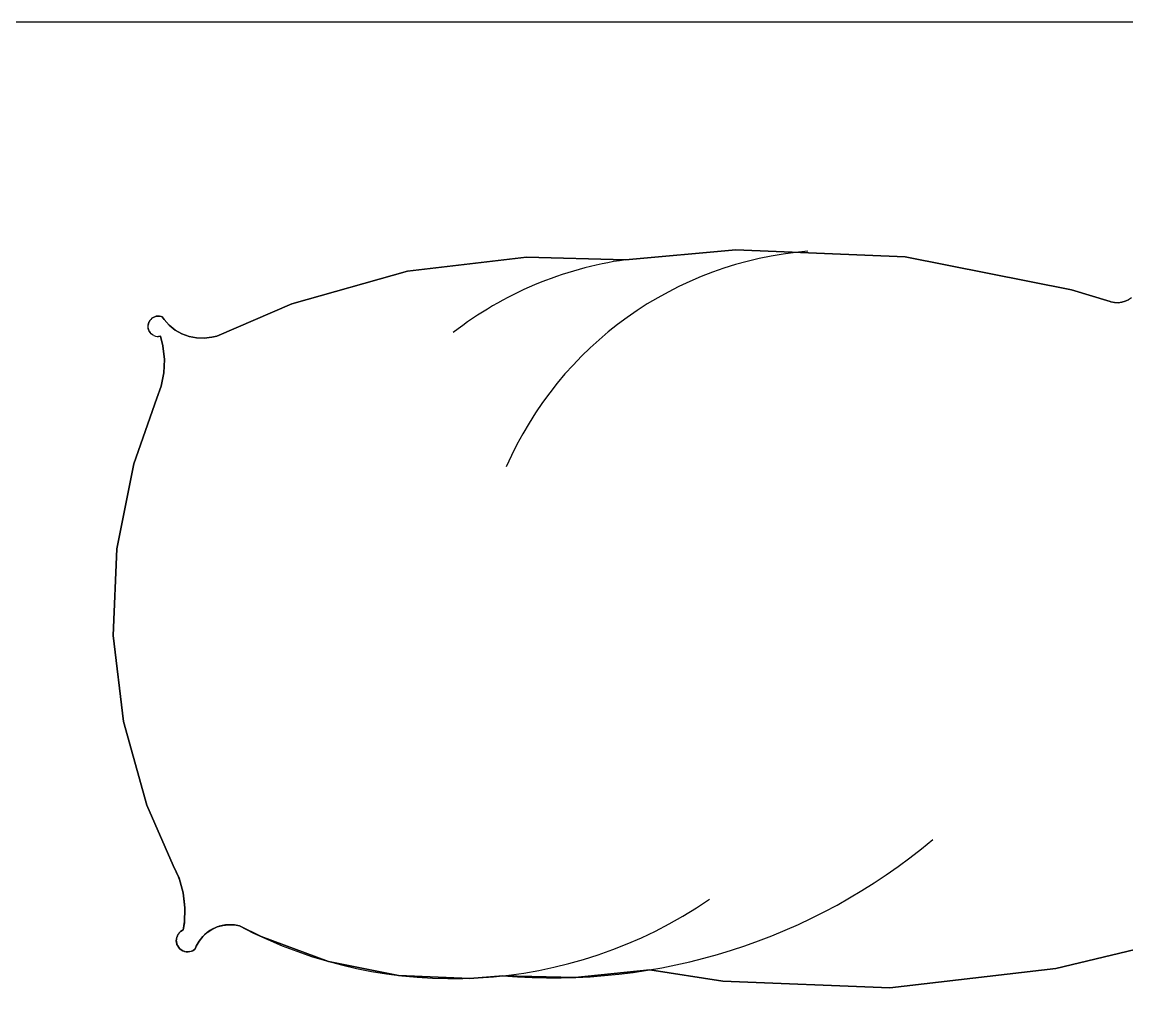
# Model space of a CAD drawing. Header units: inches. Extents: x 6.7 to 49.2, y 11 to 35.8.
# Drawn here: x 8.3373 to 8.8327, y 14.1945 to 14.6276 of the extents above; entities that cross this region are included whole.
import ezdxf

# ---------------------------------------------------------------- set-up
doc = ezdxf.new("R2010")
doc.units = ezdxf.units.IN
doc.header["$MEASUREMENT"] = 0
doc.layers.add('02', color=2, linetype='Continuous')
doc.layers.add('4', color=4, linetype='Continuous')

msp = doc.modelspace()

# ---------------------------------------------------------------- linework, layer by layer
at = {"layer": '02'}
for centre, radius, start, end in [((8.702834526269527, 14.36353204837794, 0.002549999999999999), 0.1618779228021021, 94.66329768188008, 156.492106582718), ((8.630480882671492, 14.35955053098293, 0.002549999999999999), 0.1630248777146747, 98.00493097431291, 127.7728661595379), ((8.575047158595936, 14.46451051465262, 0.002549999999999999), 0.2655417099998871, 265.2118579859315, 309.9734088184744), ((8.3672542888269, 14.22876792357853, 0.002549999999999999), 0.04308381367003429, 348.9178036854437, 28.70915545310506), ((8.53024994182104, 14.40307411677056, 0.002549999999999999), 0.2044352153563068, 242.1445406879936, 304.3401742134984), ((8.411495371215807, 14.21579222537254, 0.002549999999999999), 0.005087266914551473, 112.6691118436681, 311.5442356823592), ((8.430535248906182, 14.20614109088344, 0.002549999999999999), 0.01672039484618296, 75.47384706776768, 159.5439131821951)]:
    msp.add_arc(centre, radius, start, end, dxfattribs=at)
for points, invisible_edges in [([(8.41893059267366, 14.48584190830731), (8.422330433229746, 14.48624156065195), (8.733274550602601, 14.52239163915944)], 14), ([(8.422330433229746, 14.48624156065195), (8.657259227667765, 14.52543892317478), (8.733274550602601, 14.52239163915944)], 13), ([(8.422330433229746, 14.48624156065195), (8.607778311434032, 14.5209869086), (8.657259227667765, 14.52543892317478)], 13), ([(8.424548733939247, 14.48680332002256), (8.563493386336432, 14.52214603771133), (8.607778311434032, 14.5209869086)], 13), ([(8.424548733939247, 14.48680332002256), (8.510054622503759, 14.51586429389569), (8.563493386336432, 14.52214603771133)], 13), ([(8.563493386336432, 14.52214603771133), (8.510054622503759, 14.51586429389569), (8.563493386336432, 14.52214603771133, 0.002549999999999999)], 2), ([(8.510054622503759, 14.51586429389569), (8.510054622503759, 14.51586429389569, 0.002549999999999999), (8.563493386336432, 14.52214603771133, 0.002549999999999999)], 12), ([(8.827101319988088, 14.50182966182617, 0.002549999999999999), (8.563493386336432, 14.52214603771133, 0.002549999999999999), (8.510054622503759, 14.51586429389569, 0.002549999999999999)], 13), ([(8.607778311434032, 14.5209869086, 0.002549999999999999), (8.563493386336432, 14.52214603771133), (8.563493386336432, 14.52214603771133, 0.002549999999999999)], 1), ([(8.607778311434032, 14.5209869086, 0.002549999999999999), (8.607778311434032, 14.5209869086), (8.563493386336432, 14.52214603771133)], 12), ([(8.827101319988088, 14.50182966182617, 0.002549999999999999), (8.607778311434032, 14.5209869086, 0.002549999999999999), (8.563493386336432, 14.52214603771133, 0.002549999999999999)], 13), ([(8.607778311434032, 14.5209869086), (8.607778311434032, 14.5209869086, 0.002549999999999999), (8.657259227667765, 14.52543892317478, 0.002549999999999999)], 12), ([(8.657259227667765, 14.52543892317478, 0.002549999999999999), (8.657259227667765, 14.52543892317478), (8.607778311434032, 14.5209869086)], 12), ([(8.827101319988088, 14.50182966182617, 0.002549999999999999), (8.657259227667765, 14.52543892317478, 0.002549999999999999), (8.607778311434032, 14.5209869086, 0.002549999999999999)], 13), ([(8.733274550602601, 14.52239163915944), (8.657259227667765, 14.52543892317478), (8.657259227667765, 14.52543892317478, 0.002549999999999999)], 12), ([(8.657259227667765, 14.52543892317478, 0.002549999999999999), (8.733274550602601, 14.52239163915944, 0.002549999999999999), (8.733274550602601, 14.52239163915944)], 12), ([(8.827101319988088, 14.50182966182617, 0.002549999999999999), (8.825493185275064, 14.50215087131507, 0.002549999999999999), (8.657259227667765, 14.52543892317478, 0.002549999999999999)], 14), ([(8.825493185275064, 14.50215087131507, 0.002549999999999999), (8.733274550602601, 14.52239163915944, 0.002549999999999999), (8.657259227667765, 14.52543892317478, 0.002549999999999999)], 13), ([(8.807877298637123, 14.50749045587579), (8.733274550602601, 14.52239163915944), (8.807877298637123, 14.50749045587579, 0.002549999999999999)], 2), ([(8.733274550602601, 14.52239163915944), (8.733274550602601, 14.52239163915944, 0.002549999999999999), (8.807877298637123, 14.50749045587579, 0.002549999999999999)], 12), ([(8.733274550602601, 14.52239163915944), (8.807877298637123, 14.50749045587579), (8.825237227097915, 14.50222682342134)], 12), ([(8.825493185275064, 14.50215087131507, 0.002549999999999999), (8.825237227097915, 14.50222682342134, 0.002549999999999999), (8.733274550602601, 14.52239163915944, 0.002549999999999999)], 14), ([(8.825237227097915, 14.50222682342134, 0.002549999999999999), (8.807877298637123, 14.50749045587579, 0.002549999999999999), (8.733274550602601, 14.52239163915944, 0.002549999999999999)], 12), ([(8.422330433229746, 14.48624156065195), (8.424548733939247, 14.48680332002256), (8.607778311434032, 14.5209869086)], 14), ([(8.424548733939247, 14.48680332002256), (8.458256459987552, 14.50130022435475), (8.510054622503759, 14.51586429389569)], 12), ([(8.510054622503759, 14.51586429389569), (8.458256459987552, 14.50130022435475), (8.458256459987552, 14.50130022435475, 0.002549999999999999)], 12), ([(8.458256459987552, 14.50130022435475, 0.002549999999999999), (8.510054622503759, 14.51586429389569, 0.002549999999999999), (8.510054622503759, 14.51586429389569)], 12), ([(8.827101319988088, 14.50182966182617, 0.002549999999999999), (8.510054622503759, 14.51586429389569, 0.002549999999999999), (8.458256459987552, 14.50130022435475, 0.002549999999999999)], 13), ([(8.825237227097915, 14.50222682342134, 0.002549999999999999), (8.807877298637123, 14.50749045587579), (8.807877298637123, 14.50749045587579, 0.002549999999999999)], 1), ([(8.825237227097915, 14.50222682342134, 0.002549999999999999), (8.825237227097915, 14.50222682342134), (8.807877298637123, 14.50749045587579)], 12), ([(8.831947275164367, 14.50239930539535), (8.833437085577117, 14.50308467935681), (8.851091067964973, 14.50738224186786)], 14), ([(8.82873990429269, 14.50176397465545, 0.002549999999999999), (8.400402619928883, 14.48238824384022, 0.002549999999999999), (8.401113331976177, 14.47634221967452, 0.002549999999999999)], 13), ([(8.831947275164367, 14.50239930539535, 0.002549999999999999), (8.409516939620318, 14.23713950340313, 0.002549999999999999), (8.410306219902651, 14.23042510019583, 0.002549999999999999)], 13), ([(8.831947275164367, 14.50239930539535, 0.002549999999999999), (8.830368590500967, 14.50195542724829, 0.002549999999999999), (8.409516939620318, 14.23713950340313, 0.002549999999999999)], 14), ([(8.833437085577117, 14.50308467935681, 0.002549999999999999), (8.831947275164367, 14.50239930539535, 0.002549999999999999), (8.410306219902651, 14.23042510019583, 0.002549999999999999)], 14), ([(8.41893059267366, 14.48584190830731), (8.825493185275064, 14.50215087131507), (8.827101319988088, 14.50182966182617)], 13), ([(8.41893059267366, 14.48584190830731), (8.827101319988088, 14.50182966182617), (8.82873990429269, 14.50176397465545)], 13), ([(8.82873990429269, 14.50176397465545, 0.002549999999999999), (8.422330433229746, 14.48624156065195, 0.002549999999999999), (8.41893059267366, 14.48584190830731, 0.002549999999999999)], 13), ([(8.82873990429269, 14.50176397465545, 0.002549999999999999), (8.424548733939247, 14.48680332002256, 0.002549999999999999), (8.422330433229746, 14.48624156065195, 0.002549999999999999)], 13), ([(8.834801338107155, 14.50399467295644, 0.002549999999999999), (8.833437085577117, 14.50308467935681, 0.002549999999999999), (8.422376929742114, 14.22073607052586, 0.002549999999999999)], 14), ([(8.82873990429269, 14.50176397465545, 0.002549999999999999), (8.458256459987552, 14.50130022435475, 0.002549999999999999), (8.424548733939247, 14.48680332002256, 0.002549999999999999)], 13), ([(8.424548733939247, 14.48680332002256), (8.424548733939247, 14.48680332002256, 0.002549999999999999), (8.458256459987552, 14.50130022435475, 0.002549999999999999)], 12), ([(8.458256459987552, 14.50130022435475, 0.002549999999999999), (8.458256459987552, 14.50130022435475), (8.424548733939247, 14.48680332002256)], 12), ([(8.82873990429269, 14.50176397465545, 0.002549999999999999), (8.827101319988088, 14.50182966182617, 0.002549999999999999), (8.458256459987552, 14.50130022435475, 0.002549999999999999)], 14), ([(8.825237227097915, 14.50222682342134, 0.002549999999999999), (8.825493185275064, 14.50215087131507, 0.002549999999999999), (8.825493185275064, 14.50215087131507)], 12), ([(8.825237227097915, 14.50222682342134, 0.002549999999999999), (8.825493185275064, 14.50215087131507), (8.825237227097915, 14.50222682342134)], 1), ([(8.825493185275064, 14.50215087131507), (8.825493185275064, 14.50215087131507, 0.002549999999999999), (8.827101319988088, 14.50182966182617)], 2), ([(8.827101319988088, 14.50182966182617), (8.825493185275064, 14.50215087131507, 0.002549999999999999), (8.827101319988088, 14.50182966182617, 0.002549999999999999)], 1), ([(8.827101319988088, 14.50182966182617), (8.82873990429269, 14.50176397465545, 0.002549999999999999), (8.82873990429269, 14.50176397465545)], 1), ([(8.82873990429269, 14.50176397465545, 0.002549999999999999), (8.827101319988088, 14.50182966182617), (8.827101319988088, 14.50182966182617, 0.002549999999999999)], 1), ([(8.82873990429269, 14.50176397465545), (8.850431622664274, 14.50406733194975), (8.849651285406964, 14.49968094987414)], 13), ([(8.82873990429269, 14.50176397465545), (8.830368590500967, 14.50195542724829), (8.850431622664274, 14.50406733194975)], 14), ([(8.830368590500967, 14.50195542724829), (8.82873990429269, 14.50176397465545, 0.002549999999999999), (8.830368590500967, 14.50195542724829, 0.002549999999999999)], 1), ([(8.82873990429269, 14.50176397465545, 0.002549999999999999), (8.830368590500967, 14.50195542724829), (8.82873990429269, 14.50176397465545)], 1), ([(8.830368590500967, 14.50195542724829), (8.830368590500967, 14.50195542724829, 0.002549999999999999), (8.831947275164367, 14.50239930539535, 0.002549999999999999)], 12), ([(8.830368590500967, 14.50195542724829), (8.831947275164367, 14.50239930539535, 0.002549999999999999), (8.831947275164367, 14.50239930539535)], 1), ([(8.831947275164367, 14.50239930539535), (8.831947275164367, 14.50239930539535, 0.002549999999999999), (8.833437085577117, 14.50308467935681)], 2), ([(8.41893059267366, 14.48584190830731), (8.849651285406964, 14.49968094987414), (8.849407440942542, 14.49359818242808)], 13), ([(8.393734902103262, 14.49100317020636), (8.393763704418035, 14.49172165057532), (8.39390454716684, 14.49242677959116)], 12), ([(8.393734902103262, 14.49100317020636, 0.002549999999999999), (8.393763704418035, 14.49172165057532, 0.002549999999999999), (8.393763704418035, 14.49172165057532)], 12), ([(8.39390454716684, 14.49242677959116), (8.393763704418035, 14.49172165057532), (8.39390454716684, 14.49242677959116, 0.002549999999999999)], 2), ([(8.393763704418035, 14.49172165057532), (8.393763704418035, 14.49172165057532, 0.002549999999999999), (8.39390454716684, 14.49242677959116, 0.002549999999999999)], 12), ([(8.394153962337242, 14.49310119465078), (8.39390454716684, 14.49242677959116, 0.002549999999999999), (8.394153962337242, 14.49310119465078, 0.002549999999999999)], 1), ([(8.394153962337242, 14.49310119465078), (8.39390454716684, 14.49242677959116), (8.39390454716684, 14.49242677959116, 0.002549999999999999)], 12), ([(8.394951422192918, 14.49429262266928, 0.002549999999999999), (8.394505808555351, 14.49372828938501, 0.002549999999999999), (8.394153962337242, 14.49310119465078, 0.002549999999999999)], 12), ([(8.394505808555351, 14.49372828938501, 0.002549999999999999), (8.394505808555351, 14.49372828938501), (8.394153962337242, 14.49310119465078)], 12), ([(8.41215315061325, 14.48664954511766, 0.002549999999999999), (8.408942432102577, 14.48783694758164, 0.002549999999999999), (8.394153962337242, 14.49310119465078, 0.002549999999999999)], 14), ([(8.396078023320825, 14.49517930936851, 0.002549999999999999), (8.395479830873029, 14.49478029873423, 0.002549999999999999), (8.394951422192918, 14.49429262266928, 0.002549999999999999)], 12), ([(8.408942432102577, 14.48783694758164, 0.002549999999999999), (8.405956993537785, 14.4895119981709, 0.002549999999999999), (8.394951422192918, 14.49429262266928, 0.002549999999999999)], 14), ([(8.395479830873029, 14.49478029873423), (8.396078023320825, 14.49517930936851), (8.396731269971298, 14.49547982962828)], 12), ([(8.396078023320825, 14.49517930936851), (8.395479830873029, 14.49478029873423, 0.002549999999999999), (8.396078023320825, 14.49517930936851, 0.002549999999999999)], 1), ([(8.396078023320825, 14.49517930936851), (8.395479830873029, 14.49478029873423), (8.395479830873029, 14.49478029873423, 0.002549999999999999)], 12), ([(8.397423485719429, 14.49567445969003, 0.002549999999999999), (8.396731269971298, 14.49547982962828, 0.002549999999999999), (8.396078023320825, 14.49517930936851, 0.002549999999999999)], 12), ([(8.396078023320825, 14.49517930936851), (8.396078023320825, 14.49517930936851, 0.002549999999999999), (8.396731269971298, 14.49547982962828, 0.002549999999999999)], 12), ([(8.396731269971298, 14.49547982962828, 0.002549999999999999), (8.396731269971298, 14.49547982962828), (8.396078023320825, 14.49517930936851)], 12), ([(8.396731269971298, 14.49547982962828), (8.397423485719429, 14.49567445969003), (8.39813762619795, 14.49575840711329)], 12), ([(8.397423485719429, 14.49567445969003), (8.396731269971298, 14.49547982962828), (8.396731269971298, 14.49547982962828, 0.002549999999999999)], 12), ([(8.396731269971298, 14.49547982962828, 0.002549999999999999), (8.397423485719429, 14.49567445969003, 0.002549999999999999), (8.397423485719429, 14.49567445969003)], 12), ([(8.39813762619795, 14.49575840711329), (8.397423485719429, 14.49567445969003), (8.39813762619795, 14.49575840711329, 0.002549999999999999)], 2), ([(8.403270346537994, 14.49163345157719, 0.002549999999999999), (8.39813762619795, 14.49575840711329, 0.002549999999999999), (8.397423485719429, 14.49567445969003, 0.002549999999999999)], 13), ([(8.405956993537785, 14.4895119981709, 0.002549999999999999), (8.403270346537994, 14.49163345157719, 0.002549999999999999), (8.397423485719429, 14.49567445969003, 0.002549999999999999)], 14), ([(8.39885610640684, 14.49572960484217), (8.39813762619795, 14.49575840711329, 0.002549999999999999), (8.39885610640684, 14.49572960484217, 0.002549999999999999)], 1), ([(8.39885610640684, 14.49572960484217), (8.39813762619795, 14.49575840711329), (8.39813762619795, 14.49575840711329, 0.002549999999999999)], 12), ([(8.39813762619795, 14.49575840711329), (8.39885610640684, 14.49572960484217), (8.39956123564096, 14.49558876209337)], 12), ([(8.39813762619795, 14.49575840711329), (8.400948644808324, 14.49414907058669), (8.403270346537994, 14.49163345157719)], 13), ([(8.400402619928883, 14.48238824384022), (8.399287405616434, 14.48670166140507), (8.39813762619795, 14.49575840711329)], 14), ([(8.403270346537994, 14.49163345157719, 0.002549999999999999), (8.39885610640684, 14.49572960484217, 0.002549999999999999), (8.39813762619795, 14.49575840711329, 0.002549999999999999)], 13), ([(8.39885610640684, 14.49572960484217), (8.39885610640684, 14.49572960484217, 0.002549999999999999), (8.39956123564096, 14.49558876209337, 0.002549999999999999)], 12), ([(8.39956123564096, 14.49558876209337, 0.002549999999999999), (8.39956123564096, 14.49558876209337), (8.39885610640684, 14.49572960484217)], 12), ([(8.403270346537994, 14.49163345157719, 0.002549999999999999), (8.39956123564096, 14.49558876209337, 0.002549999999999999), (8.39885610640684, 14.49572960484217, 0.002549999999999999)], 13), ([(8.39956123564096, 14.49558876209337), (8.400009394350292, 14.49543658161271), (8.400948644808324, 14.49414907058669)], 12), ([(8.403270346537994, 14.49163345157719, 0.002549999999999999), (8.400948644808324, 14.49414907058669, 0.002549999999999999), (8.39956123564096, 14.49558876209337, 0.002549999999999999)], 14), ([(8.400948644808324, 14.49414907058669, 0.002549999999999999), (8.400009394350292, 14.49543658161271, 0.002549999999999999), (8.39956123564096, 14.49558876209337, 0.002549999999999999)], 12), ([(8.400009394350292, 14.49543658161271), (8.400948644808324, 14.49414907058669, 0.002549999999999999), (8.400948644808324, 14.49414907058669)], 1), ([(8.400948644808324, 14.49414907058669, 0.002549999999999999), (8.400009394350292, 14.49543658161271), (8.400009394350292, 14.49543658161271, 0.002549999999999999)], 1), ([(8.400402619928883, 14.48238824384022), (8.403270346537994, 14.49163345157719), (8.405956993537785, 14.4895119981709)], 13), ([(8.400948644808324, 14.49414907058669), (8.400948644808324, 14.49414907058669, 0.002549999999999999), (8.403270346537994, 14.49163345157719, 0.002549999999999999)], 12), ([(8.400948644808324, 14.49414907058669), (8.403270346537994, 14.49163345157719, 0.002549999999999999), (8.403270346537994, 14.49163345157719)], 1), ([(8.403270346537994, 14.49163345157719), (8.403270346537994, 14.49163345157719, 0.002549999999999999), (8.405956993537785, 14.4895119981709)], 2), ([(8.405956993537785, 14.4895119981709), (8.403270346537994, 14.49163345157719, 0.002549999999999999), (8.405956993537785, 14.4895119981709, 0.002549999999999999)], 1), ([(8.422376929742114, 14.22073607052586, 0.002549999999999999), (8.850118152989836, 14.48755215826238, 0.002549999999999999), (8.849407440942542, 14.49359818242808, 0.002549999999999999)], 13), ([(8.394013479544611, 14.48959681402336), (8.393818849424662, 14.49028902984425), (8.393734902103262, 14.49100317020636)], 12), ([(8.394013479544611, 14.48959681402336), (8.394013479544611, 14.48959681402336, 0.002549999999999999), (8.393818849424662, 14.49028902984425, 0.002549999999999999)], 12), ([(8.393818849424662, 14.49028902984425, 0.002549999999999999), (8.393818849424662, 14.49028902984425), (8.394013479544611, 14.48959681402336)], 12), ([(8.415510090493427, 14.48597902858889, 0.002549999999999999), (8.41215315061325, 14.48664954511766, 0.002549999999999999), (8.393818849424662, 14.49028902984425, 0.002549999999999999)], 14), ([(8.393818849424662, 14.49028902984425, 0.002549999999999999), (8.394013479544611, 14.48959681402336, 0.002549999999999999), (8.394313999877141, 14.48894356737289, 0.002549999999999999)], 12), ([(8.394013479544611, 14.48959681402336), (8.394313999877141, 14.48894356737289, 0.002549999999999999), (8.394013479544611, 14.48959681402336, 0.002549999999999999)], 1), ([(8.394713010365905, 14.4883453749833), (8.394313999877141, 14.48894356737289), (8.394013479544611, 14.48959681402336)], 12), ([(8.394313999877141, 14.48894356737289), (8.394713010365905, 14.4883453749833), (8.394313999877141, 14.48894356737289, 0.002549999999999999)], 2), ([(8.395200686489062, 14.4878169663614, 0.002549999999999999), (8.394713010365905, 14.4883453749833, 0.002549999999999999), (8.394713010365905, 14.4883453749833)], 12), ([(8.395765019773336, 14.48737135268017), (8.395765019773336, 14.48737135268017, 0.002549999999999999), (8.395200686489062, 14.4878169663614, 0.002549999999999999)], 12), ([(8.399287405616434, 14.48670166140507), (8.396392114420252, 14.48701950640386), (8.395765019773336, 14.48737135268017)], 13), ([(8.396392114420252, 14.48701950640386, 0.002549999999999999), (8.399204279255883, 14.48668439357859, 0.002549999999999999), (8.399287405616434, 14.48670166140507, 0.002549999999999999)], 13), ([(8.396392114420252, 14.48701950640386, 0.002549999999999999), (8.397066529567184, 14.48677009117525, 0.002549999999999999), (8.397771658568473, 14.48662924841189, 0.002549999999999999)], 12), ([(8.397066529567184, 14.48677009117525), (8.397771658568473, 14.48662924841189), (8.397771658568473, 14.48662924841189, 0.002549999999999999)], 12), ([(8.397771658568473, 14.48662924841189, 0.002549999999999999), (8.398490139010192, 14.48660044614077, 0.002549999999999999), (8.399204279255883, 14.48668439357859, 0.002549999999999999)], 12), ([(8.397771658568473, 14.48662924841189, 0.002549999999999999), (8.397771658568473, 14.48662924841189), (8.398490139010192, 14.48660044614077)], 12), ([(8.399287405616434, 14.48670166140507), (8.399204279255883, 14.48668439357859), (8.398490139010192, 14.48660044614077)], 12), ([(8.398490139010192, 14.48660044614077), (8.399204279255883, 14.48668439357859, 0.002549999999999999), (8.398490139010192, 14.48660044614077, 0.002549999999999999)], 1), ([(8.398490139010192, 14.48660044614077), (8.399204279255883, 14.48668439357859), (8.399204279255883, 14.48668439357859, 0.002549999999999999)], 12), ([(8.399204279255883, 14.48668439357859), (8.399287405616434, 14.48670166140507), (8.399204279255883, 14.48668439357859, 0.002549999999999999)], 2), ([(8.399287405616434, 14.48670166140507), (8.399287405616434, 14.48670166140507, 0.002549999999999999), (8.399204279255883, 14.48668439357859, 0.002549999999999999)], 12), ([(8.400402619928883, 14.48238824384022), (8.400402619928883, 14.48238824384022, 0.002549999999999999), (8.399287405616434, 14.48670166140507)], 2), ([(8.399287405616434, 14.48670166140507), (8.400402619928883, 14.48238824384022, 0.002549999999999999), (8.399287405616434, 14.48670166140507, 0.002549999999999999)], 1), ([(8.415510090493427, 14.48597902858889, 0.002549999999999999), (8.399287405616434, 14.48670166140507, 0.002549999999999999), (8.400402619928883, 14.48238824384022, 0.002549999999999999)], 13), ([(8.405956993537785, 14.4895119981709), (8.408942432102577, 14.48783694758164, 0.002549999999999999), (8.408942432102577, 14.48783694758164)], 1), ([(8.408942432102577, 14.48783694758164, 0.002549999999999999), (8.405956993537785, 14.4895119981709), (8.405956993537785, 14.4895119981709, 0.002549999999999999)], 1), ([(8.84609049228655, 14.2107127887182), (8.405956993537785, 14.4895119981709), (8.408942432102577, 14.48783694758164)], 13), ([(8.41215315061325, 14.48664954511766), (8.408942432102577, 14.48783694758164, 0.002549999999999999), (8.41215315061325, 14.48664954511766, 0.002549999999999999)], 1), ([(8.408942432102577, 14.48783694758164, 0.002549999999999999), (8.41215315061325, 14.48664954511766), (8.408942432102577, 14.48783694758164)], 1), ([(8.84609049228655, 14.2107127887182), (8.408942432102577, 14.48783694758164), (8.41215315061325, 14.48664954511766)], 13), ([(8.41215315061325, 14.48664954511766), (8.41215315061325, 14.48664954511766, 0.002549999999999999), (8.415510090493427, 14.48597902858889, 0.002549999999999999)], 12), ([(8.41215315061325, 14.48664954511766), (8.415510090493427, 14.48597902858889, 0.002549999999999999), (8.415510090493427, 14.48597902858889)], 1), ([(8.84609049228655, 14.2107127887182), (8.41215315061325, 14.48664954511766), (8.415510090493427, 14.48597902858889)], 13), ([(8.424548733939247, 14.48680332002256), (8.422330433229746, 14.48624156065195, 0.002549999999999999), (8.424548733939247, 14.48680332002256, 0.002549999999999999)], 1), ([(8.422330433229746, 14.48624156065195, 0.002549999999999999), (8.424548733939247, 14.48680332002256), (8.422330433229746, 14.48624156065195)], 1), ([(8.422376929742114, 14.22073607052586, 0.002549999999999999), (8.424760529964061, 14.22183262442265, 0.002549999999999999), (8.850118152989836, 14.48755215826238, 0.002549999999999999)], 14), ([(8.424760529964061, 14.22183262442265, 0.002549999999999999), (8.427286323119716, 14.22254280068298, 0.002549999999999999), (8.850118152989836, 14.48755215826238, 0.002549999999999999)], 14), ([(8.427286323119716, 14.22254280068298, 0.002549999999999999), (8.429892115487547, 14.22284911240128, 0.002549999999999999), (8.850118152989836, 14.48755215826238, 0.002549999999999999)], 14), ([(8.41893059267366, 14.48584190830731, 0.002549999999999999), (8.415510090493427, 14.48597902858889, 0.002549999999999999), (8.400402619928883, 14.48238824384022, 0.002549999999999999)], 14), ([(8.401113331976177, 14.47634221967452), (8.401113331976177, 14.47634221967452, 0.002549999999999999), (8.400402619928883, 14.48238824384022, 0.002549999999999999)], 12), ([(8.401113331976177, 14.47634221967452), (8.400402619928883, 14.48238824384022, 0.002549999999999999), (8.400402619928883, 14.48238824384022)], 1), ([(8.84609049228655, 14.2107127887182), (8.401113331976177, 14.47634221967452), (8.400402619928883, 14.48238824384022)], 13), ([(8.415510090493427, 14.48597902858889), (8.415510090493427, 14.48597902858889, 0.002549999999999999), (8.41893059267366, 14.48584190830731)], 2), ([(8.41893059267366, 14.48584190830731), (8.415510090493427, 14.48597902858889, 0.002549999999999999), (8.41893059267366, 14.48584190830731, 0.002549999999999999)], 1), ([(8.84609049228655, 14.2107127887182), (8.415510090493427, 14.48597902858889), (8.41893059267366, 14.48584190830731)], 13), ([(8.41893059267366, 14.48584190830731), (8.422330433229746, 14.48624156065195, 0.002549999999999999), (8.422330433229746, 14.48624156065195)], 1), ([(8.422330433229746, 14.48624156065195, 0.002549999999999999), (8.41893059267366, 14.48584190830731), (8.41893059267366, 14.48584190830731, 0.002549999999999999)], 1), ([(8.401113331976177, 14.47634221967452), (8.400869487511756, 14.47025945224302, 0.002549999999999999), (8.401113331976177, 14.47634221967452, 0.002549999999999999)], 1), ([(8.400869487511756, 14.47025945224302, 0.002549999999999999), (8.401113331976177, 14.47634221967452), (8.400869487511756, 14.47025945224302)], 1), ([(8.84609049228655, 14.2107127887182), (8.400869487511756, 14.47025945224302), (8.401113331976177, 14.47634221967452)], 13), ([(8.401113331976177, 14.47634221967452, 0.002549999999999999), (8.400869487511756, 14.47025945224302, 0.002549999999999999), (8.407687012764455, 14.24364777052394, 0.002549999999999999)], 14), ([(8.401113331976177, 14.47634221967452, 0.002549999999999999), (8.407687012764455, 14.24364777052394, 0.002549999999999999), (8.409516939620318, 14.23713950340313, 0.002549999999999999)], 13), ([(8.400869487511756, 14.47025945224302, 0.002549999999999999), (8.378164086683483, 14.35250336357128, 0.002549999999999999), (8.382700913545506, 14.31390860060198, 0.002549999999999999)], 13), ([(8.400869487511756, 14.47025945224302, 0.002549999999999999), (8.399677090539427, 14.46428971944694, 0.002549999999999999), (8.378164086683483, 14.35250336357128, 0.002549999999999999)], 14), ([(8.399677090539427, 14.46428971944694), (8.400869487511756, 14.47025945224302, 0.002549999999999999), (8.400869487511756, 14.47025945224302)], 1), ([(8.400869487511756, 14.47025945224302, 0.002549999999999999), (8.399677090539427, 14.46428971944694), (8.399677090539427, 14.46428971944694, 0.002549999999999999)], 1), ([(8.410306219902651, 14.23042510019583), (8.399677090539427, 14.46428971944694), (8.400869487511756, 14.47025945224302)], 13), ([(8.84609049228655, 14.2107127887182), (8.84466032423714, 14.21151521808203), (8.400869487511756, 14.47025945224302)], 14), ([(8.84466032423714, 14.21151521808203), (8.843122236623259, 14.21208404066126), (8.400869487511756, 14.47025945224302)], 14), ([(8.843122236623259, 14.21208404066126), (8.841514101910235, 14.21240525015016), (8.400869487511756, 14.47025945224302)], 14), ([(8.399677090539427, 14.46428971944694, 0.002549999999999999), (8.379720666871236, 14.39133267703143, 0.002549999999999999), (8.378164086683483, 14.35250336357128, 0.002549999999999999)], 13), ([(8.399677090539427, 14.46428971944694, 0.002549999999999999), (8.387332325993867, 14.42944043441527, 0.002549999999999999), (8.379720666871236, 14.39133267703143, 0.002549999999999999)], 13), ([(8.387332325993867, 14.42944043441527), (8.39774136613758, 14.45896623123987), (8.399677090539427, 14.46428971944694)], 12), ([(8.399677090539427, 14.46428971944694, 0.002549999999999999), (8.39774136613758, 14.45896623123987, 0.002549999999999999), (8.387332325993867, 14.42944043441527, 0.002549999999999999)], 12), ([(8.39774136613758, 14.45896623123987, 0.002549999999999999), (8.399677090539427, 14.46428971944694, 0.002549999999999999), (8.39774136613758, 14.45896623123987)], 2), ([(8.39774136613758, 14.45896623123987), (8.399677090539427, 14.46428971944694, 0.002549999999999999), (8.399677090539427, 14.46428971944694)], 1), ([(8.39774136613758, 14.45896623123987, 0.002549999999999999), (8.39774136613758, 14.45896623123987), (8.387332325993867, 14.42944043441527)], 12), ([(8.387332325993867, 14.42944043441527), (8.387332325993867, 14.42944043441527, 0.002549999999999999), (8.39774136613758, 14.45896623123987, 0.002549999999999999)], 12), ([(8.378164086683483, 14.35250336357128), (8.379720666871236, 14.39133267703143), (8.387332325993867, 14.42944043441527)], 12), ([(8.379720666871236, 14.39133267703143), (8.379720666871236, 14.39133267703143, 0.002549999999999999), (8.387332325993867, 14.42944043441527, 0.002549999999999999)], 12), ([(8.387332325993867, 14.42944043441527, 0.002549999999999999), (8.387332325993867, 14.42944043441527), (8.379720666871236, 14.39133267703143)], 12), ([(8.410306219902651, 14.23042510019583), (8.409516939620318, 14.23713950340313), (8.387332325993867, 14.42944043441527)], 14), ([(8.379720666871236, 14.39133267703143), (8.378164086683483, 14.35250336357128, 0.002549999999999999), (8.379720666871236, 14.39133267703143, 0.002549999999999999)], 1), ([(8.379720666871236, 14.39133267703143), (8.378164086683483, 14.35250336357128), (8.378164086683483, 14.35250336357128, 0.002549999999999999)], 12), ([(8.382700913545506, 14.31390860060198), (8.382700913545506, 14.31390860060198, 0.002549999999999999), (8.378164086683483, 14.35250336357128, 0.002549999999999999)], 12), ([(8.378164086683483, 14.35250336357128, 0.002549999999999999), (8.378164086683483, 14.35250336357128), (8.382700913545506, 14.31390860060198)], 12), ([(8.409516939620318, 14.23713950340313), (8.407687012764455, 14.24364777052394), (8.378164086683483, 14.35250336357128)], 14), ([(8.407687012764455, 14.24364777052394), (8.382700913545506, 14.31390860060198), (8.378164086683483, 14.35250336357128)], 13), ([(8.382700913545506, 14.31390860060198), (8.393219435547309, 14.27649871926839, 0.002549999999999999), (8.382700913545506, 14.31390860060198, 0.002549999999999999)], 1), ([(8.382700913545506, 14.31390860060198), (8.393219435547309, 14.27649871926839), (8.393219435547309, 14.27649871926839, 0.002549999999999999)], 12), ([(8.407687012764455, 14.24364777052394), (8.393219435547309, 14.27649871926839), (8.382700913545506, 14.31390860060198)], 13), ([(8.382700913545506, 14.31390860060198, 0.002549999999999999), (8.393219435547309, 14.27649871926839, 0.002549999999999999), (8.405041784240694, 14.24946382169289, 0.002549999999999999)], 12), ([(8.382700913545506, 14.31390860060198, 0.002549999999999999), (8.405041784240694, 14.24946382169289, 0.002549999999999999), (8.407687012764455, 14.24364777052394, 0.002549999999999999)], 13), ([(8.393219435547309, 14.27649871926839), (8.405041784240694, 14.24946382169289), (8.393219435547309, 14.27649871926839, 0.002549999999999999)], 2), ([(8.405041784240694, 14.24946382169289), (8.405041784240694, 14.24946382169289, 0.002549999999999999), (8.393219435547309, 14.27649871926839, 0.002549999999999999)], 12), ([(8.407687012764455, 14.24364777052394), (8.405041784240694, 14.24946382169289), (8.393219435547309, 14.27649871926839)], 12), ([(8.407687012764455, 14.24364777052394), (8.405041784240694, 14.24946382169289, 0.002549999999999999), (8.405041784240694, 14.24946382169289)], 1), ([(8.405041784240694, 14.24946382169289, 0.002549999999999999), (8.407687012764455, 14.24364777052394), (8.407687012764455, 14.24364777052394, 0.002549999999999999)], 1), ([(8.409516939620318, 14.23713950340313), (8.409516939620318, 14.23713950340313, 0.002549999999999999), (8.407687012764455, 14.24364777052394)], 2), ([(8.407687012764455, 14.24364777052394), (8.409516939620318, 14.23713950340313, 0.002549999999999999), (8.407687012764455, 14.24364777052394, 0.002549999999999999)], 1), ([(8.410306219902651, 14.23042510019583), (8.410306219902651, 14.23042510019583, 0.002549999999999999), (8.409516939620318, 14.23713950340313, 0.002549999999999999)], 12), ([(8.410306219902651, 14.23042510019583), (8.409516939620318, 14.23713950340313, 0.002549999999999999), (8.409516939620318, 14.23713950340313)], 1), ([(8.410306219902651, 14.23042510019583), (8.410035418771969, 14.22366989180297, 0.002549999999999999), (8.410306219902651, 14.23042510019583, 0.002549999999999999)], 1), ([(8.410035418771969, 14.22366989180297, 0.002549999999999999), (8.410306219902651, 14.23042510019583), (8.410035418771969, 14.22366989180297)], 1), ([(8.839875517605634, 14.21247093732088), (8.410035418771969, 14.22366989180297), (8.410306219902651, 14.23042510019583)], 13), ([(8.410306219902651, 14.23042510019583, 0.002549999999999999), (8.410035418771969, 14.22366989180297, 0.002549999999999999), (8.410893403884785, 14.21074069888416, 0.002549999999999999)], 14), ([(8.841514101910235, 14.21240525015016), (8.839875517605634, 14.21247093732088), (8.410306219902651, 14.23042510019583)], 14), ([(8.410306219902651, 14.23042510019583, 0.002549999999999999), (8.420194214402528, 14.21928013979484, 0.002549999999999999), (8.422376929742114, 14.22073607052586, 0.002549999999999999)], 13), ([(8.410306219902651, 14.23042510019583, 0.002549999999999999), (8.418266129639761, 14.21750068208054, 0.002549999999999999), (8.420194214402528, 14.21928013979484, 0.002549999999999999)], 13), ([(8.410306219902651, 14.23042510019583, 0.002549999999999999), (8.416640151251869, 14.21544151353443, 0.002549999999999999), (8.418266129639761, 14.21750068208054, 0.002549999999999999)], 13), ([(8.410306219902651, 14.23042510019583, 0.002549999999999999), (8.415356316330673, 14.21315333770032, 0.002549999999999999), (8.416640151251869, 14.21544151353443, 0.002549999999999999)], 13), ([(8.429892115487547, 14.22284911240128, 0.002549999999999999), (8.861472571228461, 14.21285530340244, 0.002549999999999999), (8.860001808457838, 14.2253670762773, 0.002549999999999999)], 13), ([(8.427286323119716, 14.22254280068298), (8.424760529964061, 14.22183262442265), (8.406600205886008, 14.2171770143366)], 14), ([(8.424760529964061, 14.22183262442265), (8.422376929742114, 14.22073607052586), (8.406721140683459, 14.21403523715414)], 14), ([(8.40953469458671, 14.22048648055786, 0.002549999999999999), (8.407762428006919, 14.21924843996091, 0.002549999999999999), (8.40726771550888, 14.21862192723053, 0.002549999999999999)], 13), ([(8.407762428006919, 14.21924843996091), (8.40726771550888, 14.21862192723053), (8.407762428006919, 14.21924843996091, 0.002549999999999999)], 2), ([(8.422376929742114, 14.22073607052586), (8.420194214402528, 14.21928013979484), (8.407497747295366, 14.21264591192154)], 14), ([(8.40834905761929, 14.21978984920567), (8.407762428006919, 14.21924843996091, 0.002549999999999999), (8.40834905761929, 14.21978984920567, 0.002549999999999999)], 1), ([(8.40834905761929, 14.21978984920567), (8.407762428006919, 14.21924843996091), (8.407762428006919, 14.21924843996091, 0.002549999999999999)], 12), ([(8.40834905761929, 14.21978984920567), (8.409013160231353, 14.22023282367879), (8.40953469458671, 14.22048648055786)], 12), ([(8.40953469458671, 14.22048648055786, 0.002549999999999999), (8.409013160231353, 14.22023282367879, 0.002549999999999999), (8.40834905761929, 14.21978984920567, 0.002549999999999999)], 12), ([(8.40834905761929, 14.21978984920567), (8.40834905761929, 14.21978984920567, 0.002549999999999999), (8.409013160231353, 14.22023282367879, 0.002549999999999999)], 12), ([(8.409013160231353, 14.22023282367879, 0.002549999999999999), (8.409013160231353, 14.22023282367879), (8.40834905761929, 14.21978984920567)], 12), ([(8.40953469458671, 14.22048648055786, 0.002549999999999999), (8.40953469458671, 14.22048648055786), (8.409013160231353, 14.22023282367879)], 12), ([(8.409013160231353, 14.22023282367879), (8.409013160231353, 14.22023282367879, 0.002549999999999999), (8.40953469458671, 14.22048648055786, 0.002549999999999999)], 12), ([(8.40953469458671, 14.22048648055786, 0.002549999999999999), (8.410035418771969, 14.22366989180297), (8.40953469458671, 14.22048648055786)], 1), ([(8.410035418771969, 14.22366989180297), (8.40953469458671, 14.22048648055786, 0.002549999999999999), (8.410035418771969, 14.22366989180297, 0.002549999999999999)], 1), ([(8.429892115487547, 14.22284911240128), (8.40953469458671, 14.22048648055786), (8.410035418771969, 14.22366989180297)], 13), ([(8.410035418771969, 14.22366989180297, 0.002549999999999999), (8.40953469458671, 14.22048648055786, 0.002549999999999999), (8.410893403884785, 14.21074069888416, 0.002549999999999999)], 14), ([(8.429892115487547, 14.22284911240128), (8.427286323119716, 14.22254280068298), (8.40953469458671, 14.22048648055786)], 14), ([(8.420194214402528, 14.21928013979484), (8.418266129639761, 14.21750068208054), (8.410110582324506, 14.21089705998454)], 14), ([(8.418266129639761, 14.21750068208054), (8.420194214402528, 14.21928013979484, 0.002549999999999999), (8.418266129639761, 14.21750068208054, 0.002549999999999999)], 1), ([(8.420194214402528, 14.21928013979484, 0.002549999999999999), (8.418266129639761, 14.21750068208054), (8.420194214402528, 14.21928013979484)], 1), ([(8.422376929742114, 14.22073607052586), (8.420194214402528, 14.21928013979484, 0.002549999999999999), (8.420194214402528, 14.21928013979484)], 1), ([(8.420194214402528, 14.21928013979484, 0.002549999999999999), (8.422376929742114, 14.22073607052586), (8.422376929742114, 14.22073607052586, 0.002549999999999999)], 1), ([(8.424760529964061, 14.22183262442265), (8.424760529964061, 14.22183262442265, 0.002549999999999999), (8.422376929742114, 14.22073607052586)], 2), ([(8.422376929742114, 14.22073607052586), (8.424760529964061, 14.22183262442265, 0.002549999999999999), (8.422376929742114, 14.22073607052586, 0.002549999999999999)], 1), ([(8.427286323119716, 14.22254280068298), (8.427286323119716, 14.22254280068298, 0.002549999999999999), (8.424760529964061, 14.22183262442265, 0.002549999999999999)], 12), ([(8.427286323119716, 14.22254280068298), (8.424760529964061, 14.22183262442265, 0.002549999999999999), (8.424760529964061, 14.22183262442265)], 1), ([(8.427286323119716, 14.22254280068298), (8.429892115487547, 14.22284911240128, 0.002549999999999999), (8.427286323119716, 14.22254280068298, 0.002549999999999999)], 1), ([(8.429892115487547, 14.22284911240128, 0.002549999999999999), (8.427286323119716, 14.22254280068298), (8.429892115487547, 14.22284911240128)], 1), ([(8.432513743831606, 14.22274401718893), (8.429892115487547, 14.22284911240128, 0.002549999999999999), (8.429892115487547, 14.22284911240128)], 1), ([(8.429892115487547, 14.22284911240128, 0.002549999999999999), (8.432513743831606, 14.22274401718893), (8.432513743831606, 14.22274401718893, 0.002549999999999999)], 1), ([(8.839875517605634, 14.21247093732088), (8.432513743831606, 14.22274401718893), (8.429892115487547, 14.22284911240128)], 13), ([(8.429892115487547, 14.22284911240128, 0.002549999999999999), (8.838246831397356, 14.21227948472803, 0.002549999999999999), (8.839875517605634, 14.21247093732088, 0.002549999999999999)], 13), ([(8.429892115487547, 14.22284911240128, 0.002549999999999999), (8.836668146733956, 14.21183560658098, 0.002549999999999999), (8.838246831397356, 14.21227948472803, 0.002549999999999999)], 13), ([(8.429892115487547, 14.22284911240128, 0.002549999999999999), (8.432513743831606, 14.22274401718893, 0.002549999999999999), (8.836668146733956, 14.21183560658098, 0.002549999999999999)], 14), ([(8.43472909015307, 14.22232698908626, 0.002549999999999999), (8.432513743831606, 14.22274401718893, 0.002549999999999999), (8.43472909015307, 14.22232698908626)], 2), ([(8.43472909015307, 14.22232698908626), (8.432513743831606, 14.22274401718893, 0.002549999999999999), (8.432513743831606, 14.22274401718893)], 1), ([(8.839875517605634, 14.21247093732088), (8.43472909015307, 14.22232698908626), (8.432513743831606, 14.22274401718893)], 13), ([(8.432513743831606, 14.22274401718893, 0.002549999999999999), (8.726391122170554, 14.19450627780022, 0.002549999999999999), (8.800798399100842, 14.20325287705488, 0.002549999999999999)], 13), ([(8.432513743831606, 14.22274401718893, 0.002549999999999999), (8.585260959767567, 14.19916530928892, 0.002549999999999999), (8.618706078926863, 14.20258247413291, 0.002549999999999999)], 13), ([(8.432513743831606, 14.22274401718893, 0.002549999999999999), (8.43472909015307, 14.22232698908626, 0.002549999999999999), (8.585260959767567, 14.19916530928892, 0.002549999999999999)], 14), ([(8.43472909015307, 14.22232698908626, 0.002549999999999999), (8.444513318787159, 14.21748589311462), (8.444513318787159, 14.21748589311462, 0.002549999999999999)], 1), ([(8.43472909015307, 14.22232698908626, 0.002549999999999999), (8.43472909015307, 14.22232698908626), (8.444513318787159, 14.21748589311462)], 12), ([(8.839875517605634, 14.21247093732088), (8.444513318787159, 14.21748589311462), (8.43472909015307, 14.22232698908626)], 13), ([(8.43472909015307, 14.22232698908626, 0.002549999999999999), (8.552881965606304, 14.19989550378957, 0.002549999999999999), (8.585260959767567, 14.19916530928892, 0.002549999999999999)], 13), ([(8.43472909015307, 14.22232698908626, 0.002549999999999999), (8.538113341859372, 14.19879018638018, 0.002549999999999999), (8.552881965606304, 14.19989550378957, 0.002549999999999999)], 13), ([(8.43472909015307, 14.22232698908626, 0.002549999999999999), (8.506059482886286, 14.20007515377508, 0.002549999999999999), (8.538113341859372, 14.19879018638018, 0.002549999999999999)], 13), ([(8.43472909015307, 14.22232698908626, 0.002549999999999999), (8.474601273384707, 14.20635862937049, 0.002549999999999999), (8.506059482886286, 14.20007515377508, 0.002549999999999999)], 13), ([(8.43472909015307, 14.22232698908626, 0.002549999999999999), (8.444513318787159, 14.21748589311462, 0.002549999999999999), (8.474601273384707, 14.20635862937049, 0.002549999999999999)], 12), ([(8.406411868945526, 14.21559654864975), (8.406443844741972, 14.21639419270356), (8.406600205886008, 14.2171770143366)], 12), ([(8.406443844741972, 14.21639419270356, 0.002549999999999999), (8.406411868945526, 14.21559654864975, 0.002549999999999999), (8.406505065929906, 14.21480372279327, 0.002549999999999999)], 12), ([(8.406505065929906, 14.21480372279327), (8.406505065929906, 14.21480372279327, 0.002549999999999999), (8.406411868945526, 14.21559654864975, 0.002549999999999999)], 12), ([(8.406411868945526, 14.21559654864975, 0.002549999999999999), (8.406411868945526, 14.21559654864975), (8.406505065929906, 14.21480372279327)], 12), ([(8.406721140683459, 14.21403523715414), (8.406505065929906, 14.21480372279327), (8.406411868945526, 14.21559654864975)], 12), ([(8.406505065929906, 14.21480372279327), (8.406721140683459, 14.21403523715414, 0.002549999999999999), (8.406505065929906, 14.21480372279327, 0.002549999999999999)], 1), ([(8.406600205886008, 14.2171770143366), (8.406600205886008, 14.2171770143366, 0.002549999999999999), (8.40687710205728, 14.21792573786367, 0.002549999999999999)], 12), ([(8.40687710205728, 14.21792573786367, 0.002549999999999999), (8.40687710205728, 14.21792573786367), (8.406600205886008, 14.2171770143366)], 12), ([(8.406721140683459, 14.21403523715414), (8.407054772793146, 14.21331001440264), (8.406721140683459, 14.21403523715414, 0.002549999999999999)], 2), ([(8.407497747295366, 14.21264591192154), (8.407054772793146, 14.21331001440264), (8.406721140683459, 14.21403523715414)], 12), ([(8.40687710205728, 14.21792573786367, 0.002549999999999999), (8.40726771550888, 14.21862192723053, 0.002549999999999999), (8.40726771550888, 14.21862192723053)], 12), ([(8.418266129639761, 14.21750068208054), (8.412483873736875, 14.21080192004299), (8.4116910479095, 14.21070872311681)], 13), ([(8.418266129639761, 14.21750068208054), (8.416640151251869, 14.21544151353443), (8.412483873736875, 14.21080192004299)], 14), ([(8.416640151251869, 14.21544151353443), (8.41397758220026, 14.2113516270663), (8.413252359448762, 14.21101799485475)], 13), ([(8.416640151251869, 14.21544151353443), (8.415356316330673, 14.21315333770032), (8.41397758220026, 14.2113516270663)], 14), ([(8.416640151251869, 14.21544151353443), (8.416640151251869, 14.21544151353443, 0.002549999999999999), (8.415356316330673, 14.21315333770032)], 2), ([(8.415356316330673, 14.21315333770032), (8.416640151251869, 14.21544151353443, 0.002549999999999999), (8.415356316330673, 14.21315333770032, 0.002549999999999999)], 1), ([(8.418266129639761, 14.21750068208054), (8.418266129639761, 14.21750068208054, 0.002549999999999999), (8.416640151251869, 14.21544151353443, 0.002549999999999999)], 12), ([(8.418266129639761, 14.21750068208054), (8.416640151251869, 14.21544151353443, 0.002549999999999999), (8.416640151251869, 14.21544151353443)], 1), ([(8.444513318787159, 14.21748589311462), (8.474601273384707, 14.20635862937049), (8.444513318787159, 14.21748589311462, 0.002549999999999999)], 2), ([(8.474601273384707, 14.20635862937049), (8.474601273384707, 14.20635862937049, 0.002549999999999999), (8.444513318787159, 14.21748589311462, 0.002549999999999999)], 12), ([(8.506059482886286, 14.20007515377508), (8.474601273384707, 14.20635862937049), (8.444513318787159, 14.21748589311462)], 12), ([(8.407054772793146, 14.21331001440264), (8.407497747295366, 14.21264591192154), (8.407497747295366, 14.21264591192154, 0.002549999999999999)], 12), ([(8.407497747295366, 14.21264591192154, 0.002549999999999999), (8.407054772793146, 14.21331001440264, 0.002549999999999999), (8.407054772793146, 14.21331001440264)], 12), ([(8.407054772793146, 14.21331001440264, 0.002549999999999999), (8.407497747295366, 14.21264591192154, 0.002549999999999999), (8.408039156540127, 14.21205928210545, 0.002549999999999999)], 12), ([(8.408039156540127, 14.21205928210545), (8.408039156540127, 14.21205928210545, 0.002549999999999999), (8.407497747295366, 14.21264591192154, 0.002549999999999999)], 12), ([(8.407497747295366, 14.21264591192154, 0.002549999999999999), (8.407497747295366, 14.21264591192154), (8.408039156540127, 14.21205928210545)], 12), ([(8.408665669343264, 14.21156456975293), (8.408039156540127, 14.21205928210545), (8.407497747295366, 14.21264591192154)], 12), ([(8.408039156540127, 14.21205928210545), (8.408665669343264, 14.21156456975293, 0.002549999999999999), (8.408039156540127, 14.21205928210545, 0.002549999999999999)], 1), ([(8.408039156540127, 14.21205928210545), (8.408665669343264, 14.21156456975293), (8.408665669343264, 14.21156456975293, 0.002549999999999999)], 12), ([(8.408039156540127, 14.21205928210545, 0.002549999999999999), (8.408665669343264, 14.21156456975293, 0.002549999999999999), (8.409361858811991, 14.21117395631588, 0.002549999999999999)], 12), ([(8.410110582324506, 14.21089705998454), (8.409361858811991, 14.21117395631588), (8.408665669343264, 14.21156456975293)], 12), ([(8.409361858811991, 14.21117395631588), (8.410110582324506, 14.21089705998454), (8.410110582324506, 14.21089705998454, 0.002549999999999999)], 12), ([(8.410110582324506, 14.21089705998454, 0.002549999999999999), (8.409361858811991, 14.21117395631588, 0.002549999999999999), (8.409361858811991, 14.21117395631588)], 12), ([(8.409361858811991, 14.21117395631588, 0.002549999999999999), (8.410110582324506, 14.21089705998454, 0.002549999999999999), (8.410893403884785, 14.21074069888416, 0.002549999999999999)], 12), ([(8.410110582324506, 14.21089705998454, 0.002549999999999999), (8.410110582324506, 14.21089705998454), (8.410893403884785, 14.21074069888416)], 12), ([(8.410893403884785, 14.21074069888416), (8.4116910479095, 14.21070872311681, 0.002549999999999999), (8.410893403884785, 14.21074069888416, 0.002549999999999999)], 1), ([(8.4116910479095, 14.21070872311681), (8.412483873736875, 14.21080192004299), (8.4116910479095, 14.21070872311681, 0.002549999999999999)], 2), ([(8.412483873736875, 14.21080192004299), (8.412483873736875, 14.21080192004299, 0.002549999999999999), (8.4116910479095, 14.21070872311681, 0.002549999999999999)], 12), ([(8.412483873736875, 14.21080192004299, 0.002549999999999999), (8.413252359448762, 14.21101799485475, 0.002549999999999999), (8.41397758220026, 14.2113516270663, 0.002549999999999999)], 12), ([(8.41397758220026, 14.2113516270663), (8.41397758220026, 14.2113516270663, 0.002549999999999999), (8.413252359448762, 14.21101799485475, 0.002549999999999999)], 12), ([(8.413252359448762, 14.21101799485475, 0.002549999999999999), (8.413252359448762, 14.21101799485475), (8.41397758220026, 14.2113516270663)], 12), ([(8.415356316330673, 14.21315333770032), (8.414641684579493, 14.21179460155397), (8.41397758220026, 14.2113516270663)], 13), ([(8.41397758220026, 14.2113516270663, 0.002549999999999999), (8.414869236952455, 14.2119846914036, 0.002549999999999999), (8.415356316330673, 14.21315333770032, 0.002549999999999999)], 13), ([(8.41397758220026, 14.2113516270663, 0.002549999999999999), (8.414641684579493, 14.21179460155397, 0.002549999999999999), (8.414869236952455, 14.2119846914036, 0.002549999999999999)], 12), ([(8.41397758220026, 14.2113516270663), (8.414641684579493, 14.21179460155397, 0.002549999999999999), (8.41397758220026, 14.2113516270663, 0.002549999999999999)], 1), ([(8.41397758220026, 14.2113516270663), (8.414641684579493, 14.21179460155397), (8.414641684579493, 14.21179460155397, 0.002549999999999999)], 12), ([(8.415356316330673, 14.21315333770032), (8.414869236952455, 14.2119846914036), (8.414641684579493, 14.21179460155397)], 12), ([(8.414641684579493, 14.21179460155397), (8.414869236952455, 14.2119846914036), (8.414641684579493, 14.21179460155397, 0.002549999999999999)], 2), ([(8.414869236952455, 14.2119846914036), (8.414869236952455, 14.2119846914036, 0.002549999999999999), (8.414641684579493, 14.21179460155397, 0.002549999999999999)], 12), ([(8.415356316330673, 14.21315333770032), (8.414869236952455, 14.2119846914036, 0.002549999999999999), (8.414869236952455, 14.2119846914036)], 1), ([(8.414869236952455, 14.2119846914036, 0.002549999999999999), (8.415356316330673, 14.21315333770032), (8.415356316330673, 14.21315333770032, 0.002549999999999999)], 1), ([(8.839875517605634, 14.21247093732088), (8.651531652740033, 14.19750722623282), (8.618706078926863, 14.20258247413291)], 13), ([(8.839875517605634, 14.21247093732088), (8.838246831397356, 14.21227948472803), (8.651531652740033, 14.19750722623282)], 14), ([(8.838246831397356, 14.21227948472803), (8.726391122170554, 14.19450627780022), (8.651531652740033, 14.19750722623282)], 13), ([(8.838246831397356, 14.21227948472803), (8.800798399100842, 14.20325287705488), (8.726391122170554, 14.19450627780022)], 13), ([(8.838246831397356, 14.21227948472803), (8.836668146733956, 14.21183560658098), (8.800798399100842, 14.20325287705488)], 14), ([(8.836668146733956, 14.21183560658098), (8.83641878441611, 14.21174020340984), (8.800798399100842, 14.20325287705488)], 12), ([(8.800798399100842, 14.20325287705488, 0.002549999999999999), (8.83641878441611, 14.21174020340984, 0.002549999999999999), (8.836668146733956, 14.21183560658098, 0.002549999999999999)], 12), ([(8.800798399100842, 14.20325287705488), (8.83641878441611, 14.21174020340984), (8.800798399100842, 14.20325287705488, 0.002549999999999999)], 2), ([(8.83641878441611, 14.21174020340984), (8.83641878441611, 14.21174020340984, 0.002549999999999999), (8.800798399100842, 14.20325287705488, 0.002549999999999999)], 12), ([(8.474601273384707, 14.20635862937049), (8.506059482886286, 14.20007515377508), (8.506059482886286, 14.20007515377508, 0.002549999999999999)], 12), ([(8.506059482886286, 14.20007515377508, 0.002549999999999999), (8.474601273384707, 14.20635862937049, 0.002549999999999999), (8.474601273384707, 14.20635862937049)], 12), ([(8.538113341859372, 14.19879018638018), (8.538113341859372, 14.19879018638018, 0.002549999999999999), (8.506059482886286, 14.20007515377508, 0.002549999999999999)], 12), ([(8.506059482886286, 14.20007515377508, 0.002549999999999999), (8.506059482886286, 14.20007515377508), (8.538113341859372, 14.19879018638018)], 12), ([(8.552881965606304, 14.19989550378957), (8.538113341859372, 14.19879018638018), (8.506059482886286, 14.20007515377508)], 12), ([(8.538113341859372, 14.19879018638018), (8.552881965606304, 14.19989550378957, 0.002549999999999999), (8.538113341859372, 14.19879018638018, 0.002549999999999999)], 1), ([(8.538113341859372, 14.19879018638018), (8.552881965606304, 14.19989550378957), (8.552881965606304, 14.19989550378957, 0.002549999999999999)], 12), ([(8.618706078926863, 14.20258247413291), (8.585260959767567, 14.19916530928892), (8.552881965606304, 14.19989550378957)], 12), ([(8.552881965606304, 14.19989550378957, 0.002549999999999999), (8.552881965606304, 14.19989550378957), (8.585260959767567, 14.19916530928892)], 12), ([(8.585260959767567, 14.19916530928892), (8.585260959767567, 14.19916530928892, 0.002549999999999999), (8.552881965606304, 14.19989550378957, 0.002549999999999999)], 12), ([(8.618706078926863, 14.20258247413291), (8.618706078926863, 14.20258247413291, 0.002549999999999999), (8.585260959767567, 14.19916530928892, 0.002549999999999999)], 12), ([(8.585260959767567, 14.19916530928892, 0.002549999999999999), (8.585260959767567, 14.19916530928892), (8.618706078926863, 14.20258247413291)], 12), ([(8.618706078926863, 14.20258247413291, 0.002549999999999999), (8.618706078926863, 14.20258247413291), (8.651531652740033, 14.19750722623282)], 12), ([(8.651531652740033, 14.19750722623282), (8.651531652740033, 14.19750722623282, 0.002549999999999999), (8.618706078926863, 14.20258247413291, 0.002549999999999999)], 12), ([(8.618706078926863, 14.20258247413291, 0.002549999999999999), (8.651531652740033, 14.19750722623282, 0.002549999999999999), (8.726391122170554, 14.19450627780022, 0.002549999999999999)], 12), ([(8.726391122170554, 14.19450627780022), (8.800798399100842, 14.20325287705488, 0.002549999999999999), (8.726391122170554, 14.19450627780022, 0.002549999999999999)], 1), ([(8.726391122170554, 14.19450627780022), (8.800798399100842, 14.20325287705488), (8.800798399100842, 14.20325287705488, 0.002549999999999999)], 12), ([(8.726391122170554, 14.19450627780022), (8.726391122170554, 14.19450627780022, 0.002549999999999999), (8.651531652740033, 14.19750722623282, 0.002549999999999999)], 12), ([(8.651531652740033, 14.19750722623282, 0.002549999999999999), (8.651531652740033, 14.19750722623282), (8.726391122170554, 14.19450627780022)], 12)]:
    msp.add_3dface(points, dxfattribs=dict(at, invisible_edges=invisible_edges))
at = {"layer": '4'}
msp.add_line((9.087091221201064, 14.62758100267526), (7.587091221201064, 14.62758100267526), dxfattribs=at)

doc.saveas('drawing.dxf')
